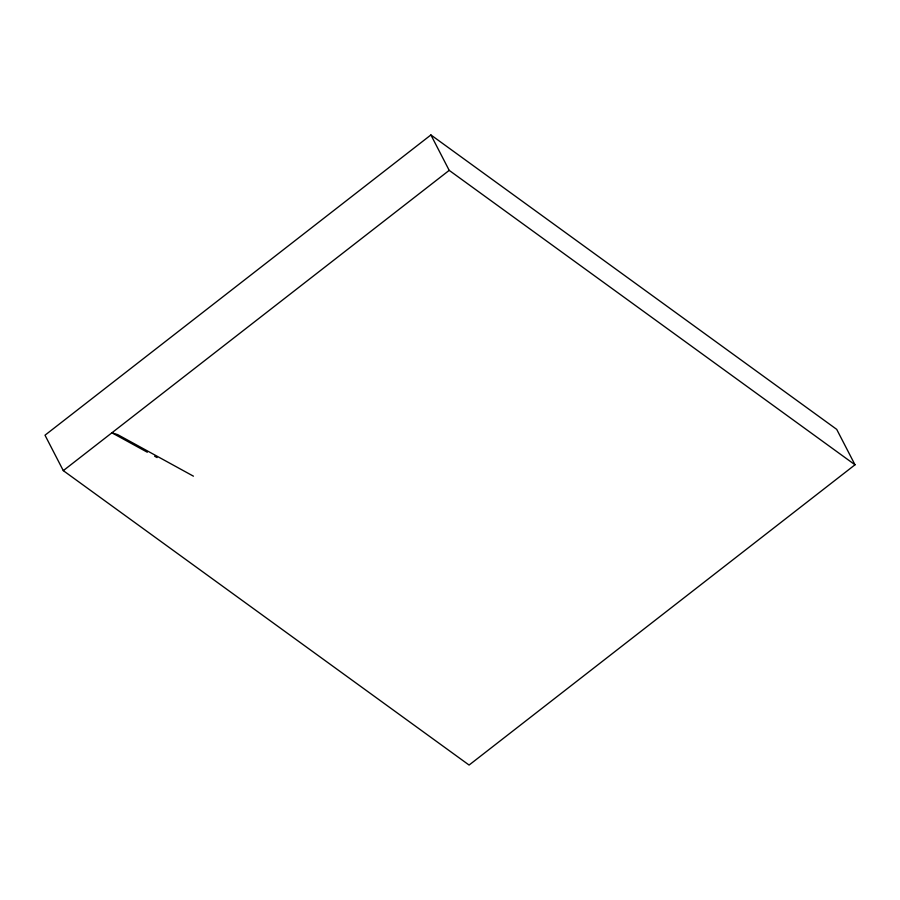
<?xml version="1.0" encoding="UTF-8"?>
<svg xmlns="http://www.w3.org/2000/svg" width="900" height="900" viewBox="0 0 900 900"><rect width="100%" height="100%" fill="white"/><g stroke="black" fill="none" stroke-linecap="round" stroke-linejoin="round"><path stroke-width="1.35" d="M430.909 134.944L45 435.206L63.292 470.632L469.091 765.056L855 464.794L836.707 429.368L430.909 134.944L449.201 170.37L855 464.794M63.292 470.632L449.201 170.37M193.433 476.168L117.731 434.644L111.915 432.81L147.319 452.228M154.654 456.244L157.095 457.582"/></g></svg>
